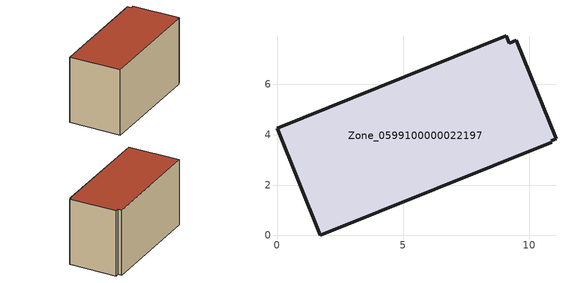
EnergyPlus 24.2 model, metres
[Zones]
Zone_0599100000022197
 floor ground (C_G): 11.07,3.84 10.87,3.76 10.89,3.7 1.72,0 0,4.25 9.08,7.93 9.21,7.63 9.48,7.74 z2.92
 wall outside (C_F): 11.07,3.84 9.48,7.74 9.21,7.63 9.08,7.93 0,4.25 1.72,0 10.89,3.7 10.87,3.76 11.07,3.84 z2.92:8.82
 roof outside (C_R): 10.87,3.76 11.07,3.84 9.48,7.74 9.21,7.63 9.08,7.93 0,4.25 1.72,0 10.89,3.7 z8.82
[BUILDING]
Pand.0599100000022197: North Axis=0; Terrain=City; Loads Convergence Tolerance Value=0.04; Temperature Convergence Tolerance Value=0.4; Solar Distribution=FullExterior; Maximum Number of Warmup Days=25; Minimum Number of Warmup Days=1
[Site:Location]
Rotterdam.The.Hague.AP_ZH_NLD Design_Conditions: Latitude=51.96; Longitude=4.45; Time Zone=1; Elevation=-4.5
[SITE:GROUNDTEMPERATURE:BUILDINGSURFACE]
18, 18, 18, 18, 18, 18, 18, 18, 18, 18, 18, 18
[MATERIAL] Thermal Absorptance=0.9; Solar Absorptance=0.7; Visible Absorptance=0.7
Name | Roughness | Thickness | Conductivity | Density | Specific Heat
G.TI.1946-1964 | MediumSmooth | 0.15 | 1 | 540 | 1210
F.TI.1946-1964 | Rough | 0.3 | 0.857143 | 1920 | 840
R.TI.1946-1964 | MediumRough | 0.2 | 0.277778 | 1500 | 1000
[CONSTRUCTION]
C_G: G.TI.1946-1964
C_F: F.TI.1946-1964
C_R: R.TI.1946-1964
[ZONE]
Zone_0599100000022197: Type=1; Multiplier=1; Ceiling Height=Autocalculate; Volume=Autocalculate; Floor Area=autocalculate; Part of Total Floor Area=Yes
[ZONEINFILTRATION:DESIGNFLOWRATE]
Infil_Zone_0599100000022197: Zone or ZoneList or Space or SpaceList=Zone_0599100000022197; Schedule=AlwaysOn; Design Flow Rate Calculation Method=Flow/Area; Flow Rate per Floor Area=0.003; Constant Term Coefficient=1; Temperature Term Coefficient=0; Velocity Term Coefficient=0; Velocity Squared Term Coefficient=0
[HVACTEMPLATE:ZONE:IDEALLOADSAIRSYSTEM]
Zone_0599100000022197: Maximum Heating Supply Air Temperature=50; Minimum Cooling Supply Air Temperature=13; Maximum Heating Supply Air Humidity Ratio=0.0156; Minimum Cooling Supply Air Humidity Ratio=0.0077; Heating Limit=NoLimit; Cooling Limit=NoLimit; Dehumidification Control Type=ConstantSensibleHeatRatio; Cooling Sensible Heat Ratio=0.7; Dehumidification Setpoint=60; Humidification Control Type=None; Humidification Setpoint=30; Outdoor Air Method=None; Outdoor Air Flow Rate per Person=0.00944; Outdoor Air Flow Rate per Zone Floor Area=0; Outdoor Air Flow Rate per Zone=0; Demand Controlled Ventilation Type=None; Outdoor Air Economizer Type=NoEconomizer; Heat Recovery Type=None; Sensible Heat Recovery Effectiveness=0.7; Latent Heat Recovery Effectiveness=0.65
[ZONECONTROL:THERMOSTAT]
ThermostatControl_Zone_0599100000022197: Zone or ZoneList=Zone_0599100000022197; Control Type Schedule=DualSetpointControlType; Control 1=Thermostat_Zone_0599100000022197; Temperature Difference Between Cutout And Setpoint=0
[THERMOSTATSETPOINT:DUALSETPOINT]
Thermostat_Zone_0599100000022197: Heating Setpoint Temperature Schedule=HeatingSetpoint_Zone_0599100000022197; Cooling Setpoint Temperature Schedule=CoolingSetpoint_Zone_0599100000022197
[SCHEDULE:COMPACT]
HeatingSetpoint_Zone_0599100000022197: Through: 12/31, For: AllDays, Until: 24:00, 21
CoolingSetpoint_Zone_0599100000022197: Through: 12/31, For: AllDays, Until: 24:00, 24
DualSetpointControlType: Through: 12/31, For: AllDays, Until: 24:00, 4
AlwaysOn: Through: 12/31, For: AllDays, Until: 24:00, 1
